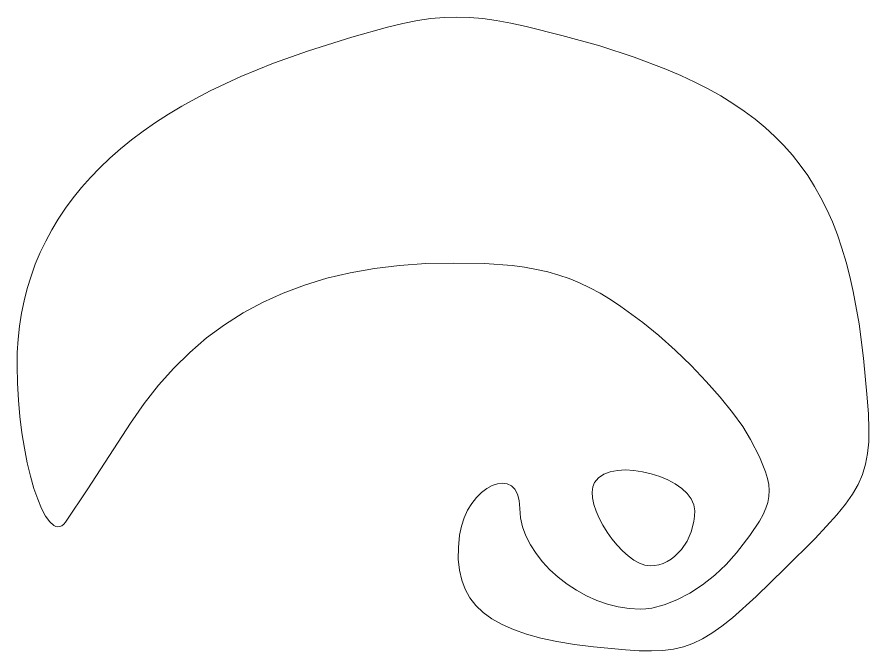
# Model space of a CAD drawing. Header units: millimetres. Extents: x -199 to 251, y -179 to 271.
# Drawn here: x 80.95 to 108.21, y 131.76 to 152.05 of the extents above; entities that cross this region are included whole.
import ezdxf

# ---------------------------------------------------------------- set-up
doc = ezdxf.new("R2010")
doc.units = ezdxf.units.MM
doc.header["$MEASUREMENT"] = 0
doc.layers.add('Camada 1', color=7, linetype='Continuous')

msp = doc.modelspace()

# ---------------------------------------------------------------- linework, layer by layer
at = {"layer": 'Camada 1', "color": 250, "lineweight": 18}
for points, knots in [([(107.1798, 136.1181), (107.1798, 136.1181), (107.4541, 136.4564), (107.4541, 136.4564), (107.4541, 136.4564), (107.4541, 136.4564), (107.6796, 136.7779), (107.6796, 136.7779), (107.6796, 136.7779), (107.6796, 136.7779), (107.86, 137.0917), (107.86, 137.0917), (107.86, 137.0917), (107.86, 137.0917), (107.9987, 137.4074), (107.9987, 137.4074), (107.9987, 137.4074), (107.9987, 137.4074), (108.0992, 137.7344), (108.0992, 137.7344), (108.0992, 137.7344), (108.0992, 137.7344), (108.1651, 138.0821), (108.1651, 138.0821), (108.1651, 138.0821), (108.1651, 138.0821), (108.1999, 138.4598), (108.1999, 138.4598), (108.1999, 138.4598), (108.1999, 138.4598), (108.207, 138.877), (108.207, 138.877), (108.207, 138.877), (108.207, 138.877), (108.1899, 139.3432), (108.1899, 139.3432), (108.1899, 139.3432), (108.1899, 139.3432), (108.1522, 139.8677), (108.1522, 139.8677), (108.1522, 139.8677), (108.1522, 139.8677), (108.0288, 141.1292), (108.0288, 141.1292), (108.0288, 141.1292), (108.0288, 141.1292), (107.8889, 142.2361), (107.8889, 142.2361), (107.8889, 142.2361), (107.8889, 142.2361), (107.7064, 143.2611), (107.7064, 143.2611), (107.7064, 143.2611), (107.7064, 143.2611), (107.5977, 143.7444), (107.5977, 143.7444), (107.5977, 143.7444), (107.5977, 143.7444), (107.4769, 144.2088), (107.4769, 144.2088), (107.4769, 144.2088), (107.4769, 144.2088), (107.3434, 144.6549), (107.3434, 144.6549), (107.3434, 144.6549), (107.3434, 144.6549), (107.1966, 145.0833), (107.1966, 145.0833), (107.1966, 145.0833), (107.1966, 145.0833), (107.0361, 145.4945), (107.0361, 145.4945), (107.0361, 145.4945), (107.0361, 145.4945), (106.8614, 145.889), (106.8614, 145.889), (106.8614, 145.889), (106.8614, 145.889), (106.6718, 146.2675), (106.6718, 146.2675), (106.6718, 146.2675), (106.6718, 146.2675), (106.4671, 146.6304), (106.4671, 146.6304), (106.4671, 146.6304), (106.4671, 146.6304), (106.2466, 146.9784), (106.2466, 146.9784), (106.2466, 146.9784), (106.2466, 146.9784), (106.0097, 147.3119), (106.0097, 147.3119), (106.0097, 147.3119), (106.0097, 147.3119), (105.756, 147.6315), (105.756, 147.6315), (105.756, 147.6315), (105.756, 147.6315), (105.4851, 147.9377), (105.4851, 147.9377), (105.4851, 147.9377), (105.4851, 147.9377), (105.1964, 148.231), (105.1964, 148.231), (105.1964, 148.231), (105.1964, 148.231), (104.8893, 148.5121), (104.8893, 148.5121), (104.8893, 148.5121), (104.8893, 148.5121), (104.5634, 148.7815), (104.5634, 148.7815), (104.5634, 148.7815), (104.5634, 148.7815), (104.2182, 149.0397), (104.2182, 149.0397), (104.2182, 149.0397), (104.2182, 149.0397), (103.8531, 149.2873), (103.8531, 149.2873), (103.8531, 149.2873), (103.8531, 149.2873), (103.4677, 149.5247), (103.4677, 149.5247), (103.4677, 149.5247), (103.4677, 149.5247), (103.0613, 149.7527), (103.0613, 149.7527), (103.0613, 149.7527), (103.0613, 149.7527), (102.6337, 149.9716), (102.6337, 149.9716), (102.6337, 149.9716), (102.6337, 149.9716), (102.1841, 150.182), (102.1841, 150.182), (102.1841, 150.182), (102.1841, 150.182), (101.7121, 150.3846), (101.7121, 150.3846), (101.7121, 150.3846), (101.7121, 150.3846), (100.699, 150.7681), (100.699, 150.7681), (100.699, 150.7681), (100.699, 150.7681), (99.5902, 151.1266), (99.5902, 151.1266), (99.5902, 151.1266), (99.5902, 151.1266), (98.3816, 151.4643), (98.3816, 151.4643), (98.3816, 151.4643), (98.3816, 151.4643), (97.243, 151.7472), (97.243, 151.7472), (97.243, 151.7472), (97.243, 151.7472), (96.7449, 151.8553), (96.7449, 151.8553), (96.7449, 151.8553), (96.7449, 151.8553), (96.2824, 151.9402), (96.2824, 151.9402), (96.2824, 151.9402), (96.2824, 151.9402), (95.8466, 152.0017), (95.8466, 152.0017), (95.8466, 152.0017), (95.8466, 152.0017), (95.4285, 152.039), (95.4285, 152.039), (95.4285, 152.039), (95.4285, 152.039), (95.0195, 152.0516), (95.0195, 152.0516), (95.0195, 152.0516), (95.0195, 152.0516), (94.6105, 152.0391), (94.6105, 152.0391), (94.6105, 152.0391), (94.6105, 152.0391), (94.1927, 152.0007), (94.1927, 152.0007), (94.1927, 152.0007), (94.1927, 152.0007), (93.7573, 151.9361), (93.7573, 151.9361), (93.7573, 151.9361), (93.7573, 151.9361), (93.2954, 151.8447), (93.2954, 151.8447), (93.2954, 151.8447), (93.2954, 151.8447), (92.798, 151.7258), (92.798, 151.7258), (92.798, 151.7258), (92.798, 151.7258), (91.6614, 151.4038), (91.6614, 151.4038), (91.6614, 151.4038), (91.6614, 151.4038), (90.2766, 150.9657), (90.2766, 150.9657), (90.2766, 150.9657), (90.2766, 150.9657), (89.1562, 150.5736), (89.1562, 150.5736), (89.1562, 150.5736), (89.1562, 150.5736), (88.106, 150.1482), (88.106, 150.1482), (88.106, 150.1482), (88.106, 150.1482), (87.1263, 149.6898), (87.1263, 149.6898), (87.1263, 149.6898), (87.1263, 149.6898), (86.6629, 149.4484), (86.6629, 149.4484), (86.6629, 149.4484), (86.6629, 149.4484), (86.2173, 149.1988), (86.2173, 149.1988), (86.2173, 149.1988), (86.2173, 149.1988), (85.7894, 148.9411), (85.7894, 148.9411), (85.7894, 148.9411), (85.7894, 148.9411), (85.3794, 148.6755), (85.3794, 148.6755), (85.3794, 148.6755), (85.3794, 148.6755), (84.9871, 148.4018), (84.9871, 148.4018), (84.9871, 148.4018), (84.9871, 148.4018), (84.6129, 148.1202), (84.6129, 148.1202), (84.6129, 148.1202), (84.6129, 148.1202), (84.2565, 147.8307), (84.2565, 147.8307), (84.2565, 147.8307), (84.2565, 147.8307), (83.9181, 147.5333), (83.9181, 147.5333), (83.9181, 147.5333), (83.9181, 147.5333), (83.5977, 147.2281), (83.5977, 147.2281), (83.5977, 147.2281), (83.5977, 147.2281), (83.2954, 146.9151), (83.2954, 146.9151), (83.2954, 146.9151), (83.2954, 146.9151), (83.0112, 146.5945), (83.0112, 146.5945), (83.0112, 146.5945), (83.0112, 146.5945), (82.7451, 146.2661), (82.7451, 146.2661), (82.7451, 146.2661), (82.7451, 146.2661), (82.4972, 145.9301), (82.4972, 145.9301), (82.4972, 145.9301), (82.4972, 145.9301), (82.2675, 145.5865), (82.2675, 145.5865), (82.2675, 145.5865), (82.2675, 145.5865), (82.0561, 145.2353), (82.0561, 145.2353), (82.0561, 145.2353), (82.0561, 145.2353), (81.863, 144.8766), (81.863, 144.8766), (81.863, 144.8766), (81.863, 144.8766), (81.6881, 144.5105), (81.6881, 144.5105), (81.6881, 144.5105), (81.6881, 144.5105), (81.5317, 144.1369), (81.5317, 144.1369), (81.5317, 144.1369), (81.5317, 144.1369), (81.3937, 143.7559), (81.3937, 143.7559), (81.3937, 143.7559), (81.3937, 143.7559), (81.2741, 143.3676), (81.2741, 143.3676), (81.2741, 143.3676), (81.2741, 143.3676), (81.173, 142.9721), (81.173, 142.9721), (81.173, 142.9721), (81.173, 142.9721), (81.0905, 142.5692), (81.0905, 142.5692), (81.0905, 142.5692), (81.0905, 142.5692), (81.0266, 142.1591), (81.0266, 142.1591), (81.0266, 142.1591), (81.0266, 142.1591), (80.9812, 141.7419), (80.9812, 141.7419), (80.9812, 141.7419), (80.9812, 141.7419), (80.9545, 141.3176), (80.9545, 141.3176), (80.9545, 141.3176), (80.9545, 141.3176), (80.9466, 140.8861), (80.9466, 140.8861), (80.9466, 140.8861), (80.9466, 140.8861), (80.9586, 140.3363), (80.9586, 140.3363), (80.9586, 140.3363), (80.9586, 140.3363), (80.9901, 139.7925), (80.9901, 139.7925), (80.9901, 139.7925), (80.9901, 139.7925), (81.0391, 139.2601), (81.0391, 139.2601), (81.0391, 139.2601), (81.0391, 139.2601), (81.104, 138.7446), (81.104, 138.7446), (81.104, 138.7446), (81.104, 138.7446), (81.1832, 138.2517), (81.1832, 138.2517), (81.1832, 138.2517), (81.1832, 138.2517), (81.2749, 137.7867), (81.2749, 137.7867), (81.2749, 137.7867), (81.2749, 137.7867), (81.3773, 137.3552), (81.3773, 137.3552), (81.3773, 137.3552), (81.3773, 137.3552), (81.4888, 136.9627), (81.4888, 136.9627), (81.4888, 136.9627), (81.4888, 136.9627), (81.6077, 136.6147), (81.6077, 136.6147), (81.6077, 136.6147), (81.6077, 136.6147), (81.7322, 136.3167), (81.7322, 136.3167), (81.7322, 136.3167), (81.7322, 136.3167), (81.8607, 136.0743), (81.8607, 136.0743), (81.8607, 136.0743), (81.8607, 136.0743), (81.9913, 135.8928), (81.9913, 135.8928), (81.9913, 135.8928), (81.9913, 135.8928), (82.1225, 135.7779), (82.1225, 135.7779), (82.1225, 135.7779), (82.1225, 135.7779), (82.1878, 135.7471), (82.1878, 135.7471), (82.1878, 135.7471), (82.1878, 135.7471), (82.2525, 135.735), (82.2525, 135.735), (82.2525, 135.735), (82.2525, 135.735), (82.3165, 135.7422), (82.3165, 135.7422), (82.3165, 135.7422), (82.3165, 135.7422), (82.3796, 135.7696), (82.3796, 135.7696), (82.3796, 135.7696), (82.3796, 135.7696), (82.4415, 135.8177), (82.4415, 135.8177), (82.4415, 135.8177), (82.4415, 135.8177), (82.502, 135.8872), (82.502, 135.8872), (82.502, 135.8872), (82.502, 135.8872), (83.2117, 136.9505), (83.2117, 136.9505), (83.2117, 136.9505), (83.2117, 136.9505), (84.5776, 139.0488), (84.5776, 139.0488), (84.5776, 139.0488), (84.5776, 139.0488), (85.012, 139.6792), (85.012, 139.6792), (85.012, 139.6792), (85.012, 139.6792), (85.4721, 140.2672), (85.4721, 140.2672), (85.4721, 140.2672), (85.4721, 140.2672), (85.9585, 140.8129), (85.9585, 140.8129), (85.9585, 140.8129), (85.9585, 140.8129), (86.4718, 141.3166), (86.4718, 141.3166), (86.4718, 141.3166), (86.4718, 141.3166), (87.0123, 141.7787), (87.0123, 141.7787), (87.0123, 141.7787), (87.0123, 141.7787), (87.5807, 142.1992), (87.5807, 142.1992), (87.5807, 142.1992), (87.5807, 142.1992), (88.1774, 142.5785), (88.1774, 142.5785), (88.1774, 142.5785), (88.1774, 142.5785), (88.803, 142.9168), (88.803, 142.9168), (88.803, 142.9168), (88.803, 142.9168), (89.4578, 143.2144), (89.4578, 143.2144), (89.4578, 143.2144), (89.4578, 143.2144), (90.1425, 143.4715), (90.1425, 143.4715), (90.1425, 143.4715), (90.1425, 143.4715), (90.8575, 143.6884), (90.8575, 143.6884), (90.8575, 143.6884), (90.8575, 143.6884), (91.6034, 143.8653), (91.6034, 143.8653), (91.6034, 143.8653), (91.6034, 143.8653), (92.3806, 144.0024), (92.3806, 144.0024), (92.3806, 144.0024), (92.3806, 144.0024), (93.1896, 144.1001), (93.1896, 144.1001), (93.1896, 144.1001), (93.1896, 144.1001), (94.031, 144.1585), (94.031, 144.1585), (94.031, 144.1585), (94.031, 144.1585), (94.9053, 144.1779), (94.9053, 144.1779), (94.9053, 144.1779), (94.9053, 144.1779), (95.9099, 144.1582), (95.9099, 144.1582), (95.9099, 144.1582), (95.9099, 144.1582), (96.7889, 144.0935), (96.7889, 144.0935), (96.7889, 144.0935), (96.7889, 144.0935), (97.19, 144.0415), (97.19, 144.0415), (97.19, 144.0415), (97.19, 144.0415), (97.5701, 143.9751), (97.5701, 143.9751), (97.5701, 143.9751), (97.5701, 143.9751), (97.9326, 143.8929), (97.9326, 143.8929), (97.9326, 143.8929), (97.9326, 143.8929), (98.281, 143.7941), (98.281, 143.7941), (98.281, 143.7941), (98.281, 143.7941), (98.6186, 143.6776), (98.6186, 143.6776), (98.6186, 143.6776), (98.6186, 143.6776), (98.9491, 143.5422), (98.9491, 143.5422), (98.9491, 143.5422), (98.9491, 143.5422), (99.2758, 143.3868), (99.2758, 143.3868), (99.2758, 143.3868), (99.2758, 143.3868), (99.6021, 143.2105), (99.6021, 143.2105), (99.6021, 143.2105), (99.6021, 143.2105), (99.9316, 143.0121), (99.9316, 143.0121), (99.9316, 143.0121), (99.9316, 143.0121), (100.2676, 142.7905), (100.2676, 142.7905), (100.2676, 142.7905), (100.2676, 142.7905), (100.9731, 142.2734), (100.9731, 142.2734), (100.9731, 142.2734), (100.9731, 142.2734), (101.4877, 141.8532), (101.4877, 141.8532), (101.4877, 141.8532), (101.4877, 141.8532), (102.0065, 141.389), (102.0065, 141.389), (102.0065, 141.389), (102.0065, 141.389), (102.5153, 140.8959), (102.5153, 140.8959), (102.5153, 140.8959), (102.5153, 140.8959), (103.0003, 140.3892), (103.0003, 140.3892), (103.0003, 140.3892), (103.0003, 140.3892), (103.4471, 139.8845), (103.4471, 139.8845), (103.4471, 139.8845), (103.4471, 139.8845), (103.8415, 139.3968), (103.8415, 139.3968), (103.8415, 139.3968), (103.8415, 139.3968), (104.1697, 138.9417), (104.1697, 138.9417), (104.1697, 138.9417), (104.1697, 138.9417), (104.4173, 138.5342), (104.4173, 138.5342), (104.4173, 138.5342), (104.4173, 138.5342), (104.7049, 137.9703), (104.7049, 137.9703), (104.7049, 137.9703), (104.7049, 137.9703), (104.9017, 137.4974), (104.9017, 137.4974), (104.9017, 137.4974), (104.9017, 137.4974), (104.9649, 137.2857), (104.9649, 137.2857), (104.9649, 137.2857), (104.9649, 137.2857), (105.0039, 137.0856), (105.0039, 137.0856), (105.0039, 137.0856), (105.0039, 137.0856), (105.0184, 136.8933), (105.0184, 136.8933), (105.0184, 136.8933), (105.0184, 136.8933), (105.008, 136.7051), (105.008, 136.7051), (105.008, 136.7051), (105.008, 136.7051), (104.972, 136.5172), (104.972, 136.5172), (104.972, 136.5172), (104.972, 136.5172), (104.91, 136.326), (104.91, 136.326), (104.91, 136.326), (104.91, 136.326), (104.8217, 136.1277), (104.8217, 136.1277), (104.8217, 136.1277), (104.8217, 136.1277), (104.7065, 135.9184), (104.7065, 135.9184), (104.7065, 135.9184), (104.7065, 135.9184), (104.3937, 135.4525), (104.3937, 135.4525), (104.3937, 135.4525), (104.3937, 135.4525), (103.9679, 134.8983), (103.9679, 134.8983), (103.9679, 134.8983), (103.9679, 134.8983), (103.6392, 134.5254), (103.6392, 134.5254), (103.6392, 134.5254), (103.6392, 134.5254), (103.2737, 134.1826), (103.2737, 134.1826), (103.2737, 134.1826), (103.2737, 134.1826), (102.8817, 133.8761), (102.8817, 133.8761), (102.8817, 133.8761), (102.8817, 133.8761), (102.4736, 133.6117), (102.4736, 133.6117), (102.4736, 133.6117), (102.4736, 133.6117), (102.0597, 133.3955), (102.0597, 133.3955), (102.0597, 133.3955), (102.0597, 133.3955), (101.6503, 133.2337), (101.6503, 133.2337), (101.6503, 133.2337), (101.6503, 133.2337), (101.2557, 133.1321), (101.2557, 133.1321), (101.2557, 133.1321), (101.2557, 133.1321), (101.0673, 133.1059), (101.0673, 133.1059), (101.0673, 133.1059), (101.0673, 133.1059), (100.8864, 133.0969), (100.8864, 133.0969), (100.8864, 133.0969), (100.8864, 133.0969), (100.5352, 133.116), (100.5352, 133.116), (100.5352, 133.116), (100.5352, 133.116), (100.1845, 133.1713), (100.1845, 133.1713), (100.1845, 133.1713), (100.1845, 133.1713), (99.8373, 133.2603), (99.8373, 133.2603), (99.8373, 133.2603), (99.8373, 133.2603), (99.4966, 133.3806), (99.4966, 133.3806), (99.4966, 133.3806), (99.4966, 133.3806), (99.1656, 133.5294), (99.1656, 133.5294), (99.1656, 133.5294), (99.1656, 133.5294), (98.8473, 133.7043), (98.8473, 133.7043), (98.8473, 133.7043), (98.8473, 133.7043), (98.5447, 133.9026), (98.5447, 133.9026), (98.5447, 133.9026), (98.5447, 133.9026), (98.2609, 134.122), (98.2609, 134.122), (98.2609, 134.122), (98.2609, 134.122), (97.9991, 134.3596), (97.9991, 134.3596), (97.9991, 134.3596), (97.9991, 134.3596), (97.7622, 134.6129), (97.7622, 134.6129), (97.7622, 134.6129), (97.7622, 134.6129), (97.5533, 134.8796), (97.5533, 134.8796), (97.5533, 134.8796), (97.5533, 134.8796), (97.3756, 135.1568), (97.3756, 135.1568), (97.3756, 135.1568), (97.3756, 135.1568), (97.232, 135.4421), (97.232, 135.4421), (97.232, 135.4421), (97.232, 135.4421), (97.1256, 135.7329), (97.1256, 135.7329), (97.1256, 135.7329), (97.1256, 135.7329), (97.0595, 136.0267), (97.0595, 136.0267), (97.0595, 136.0267), (97.0595, 136.0267), (97.0368, 136.3208), (97.0368, 136.3208), (97.0368, 136.3208), (97.0368, 136.3208), (97.0175, 136.5757), (97.0175, 136.5757), (97.0175, 136.5757), (97.0175, 136.5757), (96.9627, 136.7797), (96.9627, 136.7797), (96.9627, 136.7797), (96.9627, 136.7797), (96.8771, 136.9351), (96.8771, 136.9351), (96.8771, 136.9351), (96.8771, 136.9351), (96.7655, 137.0436), (96.7655, 137.0436), (96.7655, 137.0436), (96.7655, 137.0436), (96.6325, 137.1077), (96.6325, 137.1077), (96.6325, 137.1077), (96.6325, 137.1077), (96.4829, 137.1292), (96.4829, 137.1292), (96.4829, 137.1292), (96.4829, 137.1292), (96.3213, 137.1104), (96.3213, 137.1104), (96.3213, 137.1104), (96.3213, 137.1104), (96.1525, 137.0532), (96.1525, 137.0532), (96.1525, 137.0532), (96.1525, 137.0532), (95.9812, 136.9598), (95.9812, 136.9598), (95.9812, 136.9598), (95.9812, 136.9598), (95.8121, 136.8322), (95.8121, 136.8322), (95.8121, 136.8322), (95.8121, 136.8322), (95.6499, 136.6726), (95.6499, 136.6726), (95.6499, 136.6726), (95.6499, 136.6726), (95.4994, 136.4831), (95.4994, 136.4831), (95.4994, 136.4831), (95.4994, 136.4831), (95.3652, 136.2656), (95.3652, 136.2656), (95.3652, 136.2656), (95.3652, 136.2656), (95.252, 136.0224), (95.252, 136.0224), (95.252, 136.0224), (95.252, 136.0224), (95.1645, 135.7555), (95.1645, 135.7555), (95.1645, 135.7555), (95.1645, 135.7555), (95.1075, 135.4669), (95.1075, 135.4669), (95.1075, 135.4669), (95.1075, 135.4669), (95.0694, 135.0673), (95.0694, 135.0673), (95.0694, 135.0673), (95.0694, 135.0673), (95.0671, 134.6953), (95.0671, 134.6953), (95.0671, 134.6953), (95.0671, 134.6953), (95.1017, 134.3502), (95.1017, 134.3502), (95.1017, 134.3502), (95.1017, 134.3502), (95.1742, 134.0309), (95.1742, 134.0309), (95.1742, 134.0309), (95.1742, 134.0309), (95.2857, 133.7366), (95.2857, 133.7366), (95.2857, 133.7366), (95.2857, 133.7366), (95.4373, 133.4664), (95.4373, 133.4664), (95.4373, 133.4664), (95.4373, 133.4664), (95.63, 133.2194), (95.63, 133.2194), (95.63, 133.2194), (95.63, 133.2194), (95.865, 132.9947), (95.865, 132.9947), (95.865, 132.9947), (95.865, 132.9947), (96.1432, 132.7914), (96.1432, 132.7914), (96.1432, 132.7914), (96.1432, 132.7914), (96.4658, 132.6087), (96.4658, 132.6087), (96.4658, 132.6087), (96.4658, 132.6087), (96.8338, 132.4456), (96.8338, 132.4456), (96.8338, 132.4456), (96.8338, 132.4456), (97.2483, 132.3012), (97.2483, 132.3012), (97.2483, 132.3012), (97.2483, 132.3012), (97.7103, 132.1747), (97.7103, 132.1747), (97.7103, 132.1747), (97.7103, 132.1747), (98.221, 132.0651), (98.221, 132.0651), (98.221, 132.0651), (98.221, 132.0651), (98.7813, 131.9716), (98.7813, 131.9716), (98.7813, 131.9716), (98.7813, 131.9716), (99.3925, 131.8933), (99.3925, 131.8933), (99.3925, 131.8933), (99.3925, 131.8933), (100.4199, 131.7923), (100.4199, 131.7923), (100.4199, 131.7923), (100.4199, 131.7923), (100.8568, 131.7662), (100.8568, 131.7662), (100.8568, 131.7662), (100.8568, 131.7662), (101.2526, 131.7605), (101.2526, 131.7605), (101.2526, 131.7605), (101.2526, 131.7605), (101.6147, 131.7784), (101.6147, 131.7784), (101.6147, 131.7784), (101.6147, 131.7784), (101.9507, 131.8228), (101.9507, 131.8228), (101.9507, 131.8228), (101.9507, 131.8228), (102.268, 131.897), (102.268, 131.897), (102.268, 131.897), (102.268, 131.897), (102.5743, 132.0038), (102.5743, 132.0038), (102.5743, 132.0038), (102.5743, 132.0038), (102.8769, 132.1465), (102.8769, 132.1465), (102.8769, 132.1465), (102.8769, 132.1465), (103.1835, 132.328), (103.1835, 132.328), (103.1835, 132.328), (103.1835, 132.328), (103.5015, 132.5516), (103.5015, 132.5516), (103.5015, 132.5516), (103.5015, 132.5516), (103.8385, 132.8201), (103.8385, 132.8201), (103.8385, 132.8201), (103.8385, 132.8201), (104.5993, 133.5048), (104.5993, 133.5048), (104.5993, 133.5048), (104.5993, 133.5048), (105.5262, 134.4066), (105.5262, 134.4066), (105.5262, 134.4066), (105.5262, 134.4066), (106.4714, 135.3527), (106.4714, 135.3527), (106.4714, 135.3527), (106.4714, 135.3527), (106.8534, 135.7533), (106.8534, 135.7533), (106.8534, 135.7533), (106.8534, 135.7533), (107.1798, 136.1181), (107.1798, 136.1181)], [0, 0, 0, 0, 0.0044643, 0.0044643, 0.0044643, 0.0044643, 0.0089286, 0.0089286, 0.0089286, 0.0089286, 0.0133929, 0.0133929, 0.0133929, 0.0133929, 0.0178571, 0.0178571, 0.0178571, 0.0178571, 0.0223214, 0.0223214, 0.0223214, 0.0223214, 0.0267857, 0.0267857, 0.0267857, 0.0267857, 0.03125, 0.03125, 0.03125, 0.03125, 0.0357143, 0.0357143, 0.0357143, 0.0357143, 0.0401786, 0.0401786, 0.0401786, 0.0401786, 0.0446429, 0.0446429, 0.0446429, 0.0446429, 0.0491071, 0.0491071, 0.0491071, 0.0491071, 0.0535714, 0.0535714, 0.0535714, 0.0535714, 0.0580357, 0.0580357, 0.0580357, 0.0580357, 0.0625, 0.0625, 0.0625, 0.0625, 0.0669643, 0.0669643, 0.0669643, 0.0669643, 0.0714286, 0.0714286, 0.0714286, 0.0714286, 0.0758929, 0.0758929, 0.0758929, 0.0758929, 0.0803571, 0.0803571, 0.0803571, 0.0803571, 0.0848214, 0.0848214, 0.0848214, 0.0848214, 0.0892857, 0.0892857, 0.0892857, 0.0892857, 0.09375, 0.09375, 0.09375, 0.09375, 0.0982143, 0.0982143, 0.0982143, 0.0982143, 0.1026786, 0.1026786, 0.1026786, 0.1026786, 0.1071429, 0.1071429, 0.1071429, 0.1071429, 0.1116071, 0.1116071, 0.1116071, 0.1116071, 0.1160714, 0.1160714, 0.1160714, 0.1160714, 0.1205357, 0.1205357, 0.1205357, 0.1205357, 0.125, 0.125, 0.125, 0.125, 0.1294643, 0.1294643, 0.1294643, 0.1294643, 0.1339286, 0.1339286, 0.1339286, 0.1339286, 0.1383929, 0.1383929, 0.1383929, 0.1383929, 0.1428571, 0.1428571, 0.1428571, 0.1428571, 0.1473214, 0.1473214, 0.1473214, 0.1473214, 0.1517857, 0.1517857, 0.1517857, 0.1517857, 0.15625, 0.15625, 0.15625, 0.15625, 0.1607143, 0.1607143, 0.1607143, 0.1607143, 0.1651786, 0.1651786, 0.1651786, 0.1651786, 0.1696429, 0.1696429, 0.1696429, 0.1696429, 0.1741071, 0.1741071, 0.1741071, 0.1741071, 0.1785714, 0.1785714, 0.1785714, 0.1785714, 0.1830357, 0.1830357, 0.1830357, 0.1830357, 0.1875, 0.1875, 0.1875, 0.1875, 0.1919643, 0.1919643, 0.1919643, 0.1919643, 0.1964286, 0.1964286, 0.1964286, 0.1964286, 0.2008929, 0.2008929, 0.2008929, 0.2008929, 0.2053571, 0.2053571, 0.2053571, 0.2053571, 0.2098214, 0.2098214, 0.2098214, 0.2098214, 0.2142857, 0.2142857, 0.2142857, 0.2142857, 0.21875, 0.21875, 0.21875, 0.21875, 0.2232143, 0.2232143, 0.2232143, 0.2232143, 0.2276786, 0.2276786, 0.2276786, 0.2276786, 0.2321429, 0.2321429, 0.2321429, 0.2321429, 0.2366071, 0.2366071, 0.2366071, 0.2366071, 0.2410714, 0.2410714, 0.2410714, 0.2410714, 0.2455357, 0.2455357, 0.2455357, 0.2455357, 0.25, 0.25, 0.25, 0.25, 0.2544643, 0.2544643, 0.2544643, 0.2544643, 0.2589286, 0.2589286, 0.2589286, 0.2589286, 0.2633929, 0.2633929, 0.2633929, 0.2633929, 0.2678571, 0.2678571, 0.2678571, 0.2678571, 0.2723214, 0.2723214, 0.2723214, 0.2723214, 0.2767857, 0.2767857, 0.2767857, 0.2767857, 0.28125, 0.28125, 0.28125, 0.28125, 0.2857143, 0.2857143, 0.2857143, 0.2857143, 0.2901786, 0.2901786, 0.2901786, 0.2901786, 0.2946429, 0.2946429, 0.2946429, 0.2946429, 0.2991071, 0.2991071, 0.2991071, 0.2991071, 0.3035714, 0.3035714, 0.3035714, 0.3035714, 0.3080357, 0.3080357, 0.3080357, 0.3080357, 0.3125, 0.3125, 0.3125, 0.3125, 0.3169643, 0.3169643, 0.3169643, 0.3169643, 0.3214286, 0.3214286, 0.3214286, 0.3214286, 0.3258929, 0.3258929, 0.3258929, 0.3258929, 0.3303571, 0.3303571, 0.3303571, 0.3303571, 0.3348214, 0.3348214, 0.3348214, 0.3348214, 0.3392857, 0.3392857, 0.3392857, 0.3392857, 0.34375, 0.34375, 0.34375, 0.34375, 0.3482143, 0.3482143, 0.3482143, 0.3482143, 0.3526786, 0.3526786, 0.3526786, 0.3526786, 0.3571429, 0.3571429, 0.3571429, 0.3571429, 0.3616071, 0.3616071, 0.3616071, 0.3616071, 0.3660714, 0.3660714, 0.3660714, 0.3660714, 0.3705357, 0.3705357, 0.3705357, 0.3705357, 0.375, 0.375, 0.375, 0.375, 0.3794643, 0.3794643, 0.3794643, 0.3794643, 0.3839286, 0.3839286, 0.3839286, 0.3839286, 0.3883929, 0.3883929, 0.3883929, 0.3883929, 0.3928571, 0.3928571, 0.3928571, 0.3928571, 0.3973214, 0.3973214, 0.3973214, 0.3973214, 0.4017857, 0.4017857, 0.4017857, 0.4017857, 0.40625, 0.40625, 0.40625, 0.40625, 0.4107143, 0.4107143, 0.4107143, 0.4107143, 0.4151786, 0.4151786, 0.4151786, 0.4151786, 0.4196429, 0.4196429, 0.4196429, 0.4196429, 0.4241071, 0.4241071, 0.4241071, 0.4241071, 0.4285714, 0.4285714, 0.4285714, 0.4285714, 0.4330357, 0.4330357, 0.4330357, 0.4330357, 0.4375, 0.4375, 0.4375, 0.4375, 0.4419643, 0.4419643, 0.4419643, 0.4419643, 0.4464286, 0.4464286, 0.4464286, 0.4464286, 0.4508929, 0.4508929, 0.4508929, 0.4508929, 0.4553571, 0.4553571, 0.4553571, 0.4553571, 0.4598214, 0.4598214, 0.4598214, 0.4598214, 0.4642857, 0.4642857, 0.4642857, 0.4642857, 0.46875, 0.46875, 0.46875, 0.46875, 0.4732143, 0.4732143, 0.4732143, 0.4732143, 0.4776786, 0.4776786, 0.4776786, 0.4776786, 0.4821429, 0.4821429, 0.4821429, 0.4821429, 0.4866071, 0.4866071, 0.4866071, 0.4866071, 0.4910714, 0.4910714, 0.4910714, 0.4910714, 0.4955357, 0.4955357, 0.4955357, 0.4955357, 0.5, 0.5, 0.5, 0.5, 0.5044643, 0.5044643, 0.5044643, 0.5044643, 0.5089286, 0.5089286, 0.5089286, 0.5089286, 0.5133929, 0.5133929, 0.5133929, 0.5133929, 0.5178571, 0.5178571, 0.5178571, 0.5178571, 0.5223214, 0.5223214, 0.5223214, 0.5223214, 0.5267857, 0.5267857, 0.5267857, 0.5267857, 0.53125, 0.53125, 0.53125, 0.53125, 0.5357143, 0.5357143, 0.5357143, 0.5357143, 0.5401786, 0.5401786, 0.5401786, 0.5401786, 0.5446429, 0.5446429, 0.5446429, 0.5446429, 0.5491071, 0.5491071, 0.5491071, 0.5491071, 0.5535714, 0.5535714, 0.5535714, 0.5535714, 0.5580357, 0.5580357, 0.5580357, 0.5580357, 0.5625, 0.5625, 0.5625, 0.5625, 0.5669643, 0.5669643, 0.5669643, 0.5669643, 0.5714286, 0.5714286, 0.5714286, 0.5714286, 0.5758929, 0.5758929, 0.5758929, 0.5758929, 0.5803571, 0.5803571, 0.5803571, 0.5803571, 0.5848214, 0.5848214, 0.5848214, 0.5848214, 0.5892857, 0.5892857, 0.5892857, 0.5892857, 0.59375, 0.59375, 0.59375, 0.59375, 0.5982143, 0.5982143, 0.5982143, 0.5982143, 0.6026786, 0.6026786, 0.6026786, 0.6026786, 0.6071429, 0.6071429, 0.6071429, 0.6071429, 0.6116071, 0.6116071, 0.6116071, 0.6116071, 0.6160714, 0.6160714, 0.6160714, 0.6160714, 0.6205357, 0.6205357, 0.6205357, 0.6205357, 0.625, 0.625, 0.625, 0.625, 0.6294643, 0.6294643, 0.6294643, 0.6294643, 0.6339286, 0.6339286, 0.6339286, 0.6339286, 0.6383929, 0.6383929, 0.6383929, 0.6383929, 0.6428571, 0.6428571, 0.6428571, 0.6428571, 0.6473214, 0.6473214, 0.6473214, 0.6473214, 0.6517857, 0.6517857, 0.6517857, 0.6517857, 0.65625, 0.65625, 0.65625, 0.65625, 0.6607143, 0.6607143, 0.6607143, 0.6607143, 0.6651786, 0.6651786, 0.6651786, 0.6651786, 0.6696429, 0.6696429, 0.6696429, 0.6696429, 0.6741071, 0.6741071, 0.6741071, 0.6741071, 0.6785714, 0.6785714, 0.6785714, 0.6785714, 0.6830357, 0.6830357, 0.6830357, 0.6830357, 0.6875, 0.6875, 0.6875, 0.6875, 0.6919643, 0.6919643, 0.6919643, 0.6919643, 0.6964286, 0.6964286, 0.6964286, 0.6964286, 0.7008929, 0.7008929, 0.7008929, 0.7008929, 0.7053571, 0.7053571, 0.7053571, 0.7053571, 0.7098214, 0.7098214, 0.7098214, 0.7098214, 0.7142857, 0.7142857, 0.7142857, 0.7142857, 0.71875, 0.71875, 0.71875, 0.71875, 0.7232143, 0.7232143, 0.7232143, 0.7232143, 0.7276786, 0.7276786, 0.7276786, 0.7276786, 0.7321429, 0.7321429, 0.7321429, 0.7321429, 0.7366071, 0.7366071, 0.7366071, 0.7366071, 0.7410714, 0.7410714, 0.7410714, 0.7410714, 0.7455357, 0.7455357, 0.7455357, 0.7455357, 0.75, 0.75, 0.75, 0.75, 0.7544643, 0.7544643, 0.7544643, 0.7544643, 0.7589286, 0.7589286, 0.7589286, 0.7589286, 0.7633929, 0.7633929, 0.7633929, 0.7633929, 0.7678571, 0.7678571, 0.7678571, 0.7678571, 0.7723214, 0.7723214, 0.7723214, 0.7723214, 0.7767857, 0.7767857, 0.7767857, 0.7767857, 0.78125, 0.78125, 0.78125, 0.78125, 0.7857143, 0.7857143, 0.7857143, 0.7857143, 0.7901786, 0.7901786, 0.7901786, 0.7901786, 0.7946429, 0.7946429, 0.7946429, 0.7946429, 0.7991071, 0.7991071, 0.7991071, 0.7991071, 0.8035714, 0.8035714, 0.8035714, 0.8035714, 0.8080357, 0.8080357, 0.8080357, 0.8080357, 0.8125, 0.8125, 0.8125, 0.8125, 0.8169643, 0.8169643, 0.8169643, 0.8169643, 0.8214286, 0.8214286, 0.8214286, 0.8214286, 0.8258929, 0.8258929, 0.8258929, 0.8258929, 0.8303571, 0.8303571, 0.8303571, 0.8303571, 0.8348214, 0.8348214, 0.8348214, 0.8348214, 0.8392857, 0.8392857, 0.8392857, 0.8392857, 0.84375, 0.84375, 0.84375, 0.84375, 0.8482143, 0.8482143, 0.8482143, 0.8482143, 0.8526786, 0.8526786, 0.8526786, 0.8526786, 0.8571429, 0.8571429, 0.8571429, 0.8571429, 0.8616071, 0.8616071, 0.8616071, 0.8616071, 0.8660714, 0.8660714, 0.8660714, 0.8660714, 0.8705357, 0.8705357, 0.8705357, 0.8705357, 0.875, 0.875, 0.875, 0.875, 0.8794643, 0.8794643, 0.8794643, 0.8794643, 0.8839286, 0.8839286, 0.8839286, 0.8839286, 0.8883929, 0.8883929, 0.8883929, 0.8883929, 0.8928571, 0.8928571, 0.8928571, 0.8928571, 0.8973214, 0.8973214, 0.8973214, 0.8973214, 0.9017857, 0.9017857, 0.9017857, 0.9017857, 0.90625, 0.90625, 0.90625, 0.90625, 0.9107143, 0.9107143, 0.9107143, 0.9107143, 0.9151786, 0.9151786, 0.9151786, 0.9151786, 0.9196429, 0.9196429, 0.9196429, 0.9196429, 0.9241071, 0.9241071, 0.9241071, 0.9241071, 0.9285714, 0.9285714, 0.9285714, 0.9285714, 0.9330357, 0.9330357, 0.9330357, 0.9330357, 0.9375, 0.9375, 0.9375, 0.9375, 0.9419643, 0.9419643, 0.9419643, 0.9419643, 0.9464286, 0.9464286, 0.9464286, 0.9464286, 0.9508929, 0.9508929, 0.9508929, 0.9508929, 0.9553571, 0.9553571, 0.9553571, 0.9553571, 0.9598214, 0.9598214, 0.9598214, 0.9598214, 0.9642857, 0.9642857, 0.9642857, 0.9642857, 0.96875, 0.96875, 0.96875, 0.96875, 0.9732143, 0.9732143, 0.9732143, 0.9732143, 0.9776786, 0.9776786, 0.9776786, 0.9776786, 0.9821429, 0.9821429, 0.9821429, 0.9821429, 0.9866071, 0.9866071, 0.9866071, 0.9866071, 0.9910714, 0.9910714, 0.9910714, 0.9910714, 1, 1, 1, 1]), ([(101.5118, 137.3433), (101.5118, 137.3433), (101.2415, 137.4322), (101.2415, 137.4322), (101.2415, 137.4322), (101.2415, 137.4322), (100.9647, 137.4983), (100.9647, 137.4983), (100.9647, 137.4983), (100.9647, 137.4983), (100.6882, 137.5395), (100.6882, 137.5395), (100.6882, 137.5395), (100.6882, 137.5395), (100.4191, 137.5541), (100.4191, 137.5541), (100.4191, 137.5541), (100.4191, 137.5541), (100.1643, 137.5399), (100.1643, 137.5399), (100.1643, 137.5399), (100.1643, 137.5399), (99.9309, 137.495), (99.9309, 137.495), (99.9309, 137.495), (99.9309, 137.495), (99.7256, 137.4175), (99.7256, 137.4175), (99.7256, 137.4175), (99.7256, 137.4175), (99.5555, 137.3054), (99.5555, 137.3054), (99.5555, 137.3054), (99.5555, 137.3054), (99.4274, 137.1567), (99.4274, 137.1567), (99.4274, 137.1567), (99.4274, 137.1567), (99.3677, 137.0145), (99.3677, 137.0145), (99.3677, 137.0145), (99.3677, 137.0145), (99.3457, 136.8463), (99.3457, 136.8463), (99.3457, 136.8463), (99.3457, 136.8463), (99.3583, 136.6571), (99.3583, 136.6571), (99.3583, 136.6571), (99.3583, 136.6571), (99.4024, 136.4516), (99.4024, 136.4516), (99.4024, 136.4516), (99.4024, 136.4516), (99.4746, 136.2347), (99.4746, 136.2347), (99.4746, 136.2347), (99.4746, 136.2347), (99.5718, 136.0113), (99.5718, 136.0113), (99.5718, 136.0113), (99.5718, 136.0113), (99.6906, 135.7861), (99.6906, 135.7861), (99.6906, 135.7861), (99.6906, 135.7861), (99.8281, 135.5641), (99.8281, 135.5641), (99.8281, 135.5641), (99.8281, 135.5641), (99.9807, 135.3501), (99.9807, 135.3501), (99.9807, 135.3501), (99.9807, 135.3501), (100.1454, 135.1489), (100.1454, 135.1489), (100.1454, 135.1489), (100.1454, 135.1489), (100.319, 134.9653), (100.319, 134.9653), (100.319, 134.9653), (100.319, 134.9653), (100.4981, 134.8042), (100.4981, 134.8042), (100.4981, 134.8042), (100.4981, 134.8042), (100.6797, 134.6706), (100.6797, 134.6706), (100.6797, 134.6706), (100.6797, 134.6706), (100.8604, 134.5691), (100.8604, 134.5691), (100.8604, 134.5691), (100.8604, 134.5691), (101.037, 134.5046), (101.037, 134.5046), (101.037, 134.5046), (101.037, 134.5046), (101.2063, 134.4821), (101.2063, 134.4821), (101.2063, 134.4821), (101.2063, 134.4821), (101.3476, 134.4916), (101.3476, 134.4916), (101.3476, 134.4916), (101.3476, 134.4916), (101.486, 134.5195), (101.486, 134.5195), (101.486, 134.5195), (101.486, 134.5195), (101.6206, 134.5646), (101.6206, 134.5646), (101.6206, 134.5646), (101.6206, 134.5646), (101.7506, 134.626), (101.7506, 134.626), (101.7506, 134.626), (101.7506, 134.626), (101.875, 134.7027), (101.875, 134.7027), (101.875, 134.7027), (101.875, 134.7027), (101.9931, 134.7934), (101.9931, 134.7934), (101.9931, 134.7934), (101.9931, 134.7934), (102.2068, 135.0132), (102.2068, 135.0132), (102.2068, 135.0132), (102.2068, 135.0132), (102.3848, 135.2769), (102.3848, 135.2769), (102.3848, 135.2769), (102.3848, 135.2769), (102.5205, 135.5763), (102.5205, 135.5763), (102.5205, 135.5763), (102.5205, 135.5763), (102.6069, 135.9028), (102.6069, 135.9028), (102.6069, 135.9028), (102.6069, 135.9028), (102.6294, 136.0736), (102.6294, 136.0736), (102.6294, 136.0736), (102.6294, 136.0736), (102.6371, 136.2481), (102.6371, 136.2481), (102.6371, 136.2481), (102.6371, 136.2481), (102.6072, 136.4415), (102.6072, 136.4415), (102.6072, 136.4415), (102.6072, 136.4415), (102.5221, 136.6258), (102.5221, 136.6258), (102.5221, 136.6258), (102.5221, 136.6258), (102.3888, 136.7992), (102.3888, 136.7992), (102.3888, 136.7992), (102.3888, 136.7992), (102.2141, 136.9596), (102.2141, 136.9596), (102.2141, 136.9596), (102.2141, 136.9596), (102.0051, 137.1051), (102.0051, 137.1051), (102.0051, 137.1051), (102.0051, 137.1051), (101.7687, 137.2336), (101.7687, 137.2336), (101.7687, 137.2336), (101.7687, 137.2336), (101.5118, 137.3433), (101.5118, 137.3433)], [0, 0, 0, 0, 0.0222222, 0.0222222, 0.0222222, 0.0222222, 0.0444444, 0.0444444, 0.0444444, 0.0444444, 0.0666667, 0.0666667, 0.0666667, 0.0666667, 0.0888889, 0.0888889, 0.0888889, 0.0888889, 0.1111111, 0.1111111, 0.1111111, 0.1111111, 0.1333333, 0.1333333, 0.1333333, 0.1333333, 0.1555556, 0.1555556, 0.1555556, 0.1555556, 0.1777778, 0.1777778, 0.1777778, 0.1777778, 0.2, 0.2, 0.2, 0.2, 0.2222222, 0.2222222, 0.2222222, 0.2222222, 0.2444444, 0.2444444, 0.2444444, 0.2444444, 0.2666667, 0.2666667, 0.2666667, 0.2666667, 0.2888889, 0.2888889, 0.2888889, 0.2888889, 0.3111111, 0.3111111, 0.3111111, 0.3111111, 0.3333333, 0.3333333, 0.3333333, 0.3333333, 0.3555556, 0.3555556, 0.3555556, 0.3555556, 0.3777778, 0.3777778, 0.3777778, 0.3777778, 0.4, 0.4, 0.4, 0.4, 0.4222222, 0.4222222, 0.4222222, 0.4222222, 0.4444444, 0.4444444, 0.4444444, 0.4444444, 0.4666667, 0.4666667, 0.4666667, 0.4666667, 0.4888889, 0.4888889, 0.4888889, 0.4888889, 0.5111111, 0.5111111, 0.5111111, 0.5111111, 0.5333333, 0.5333333, 0.5333333, 0.5333333, 0.5555556, 0.5555556, 0.5555556, 0.5555556, 0.5777778, 0.5777778, 0.5777778, 0.5777778, 0.6, 0.6, 0.6, 0.6, 0.6222222, 0.6222222, 0.6222222, 0.6222222, 0.6444444, 0.6444444, 0.6444444, 0.6444444, 0.6666667, 0.6666667, 0.6666667, 0.6666667, 0.6888889, 0.6888889, 0.6888889, 0.6888889, 0.7111111, 0.7111111, 0.7111111, 0.7111111, 0.7333333, 0.7333333, 0.7333333, 0.7333333, 0.7555556, 0.7555556, 0.7555556, 0.7555556, 0.7777778, 0.7777778, 0.7777778, 0.7777778, 0.8, 0.8, 0.8, 0.8, 0.8222222, 0.8222222, 0.8222222, 0.8222222, 0.8444444, 0.8444444, 0.8444444, 0.8444444, 0.8666667, 0.8666667, 0.8666667, 0.8666667, 0.8888889, 0.8888889, 0.8888889, 0.8888889, 0.9111111, 0.9111111, 0.9111111, 0.9111111, 0.9333333, 0.9333333, 0.9333333, 0.9333333, 0.9555556, 0.9555556, 0.9555556, 0.9555556, 1, 1, 1, 1])]:
    msp.add_open_spline(points, degree=3, knots=knots, dxfattribs=at)

doc.saveas('drawing.dxf')
